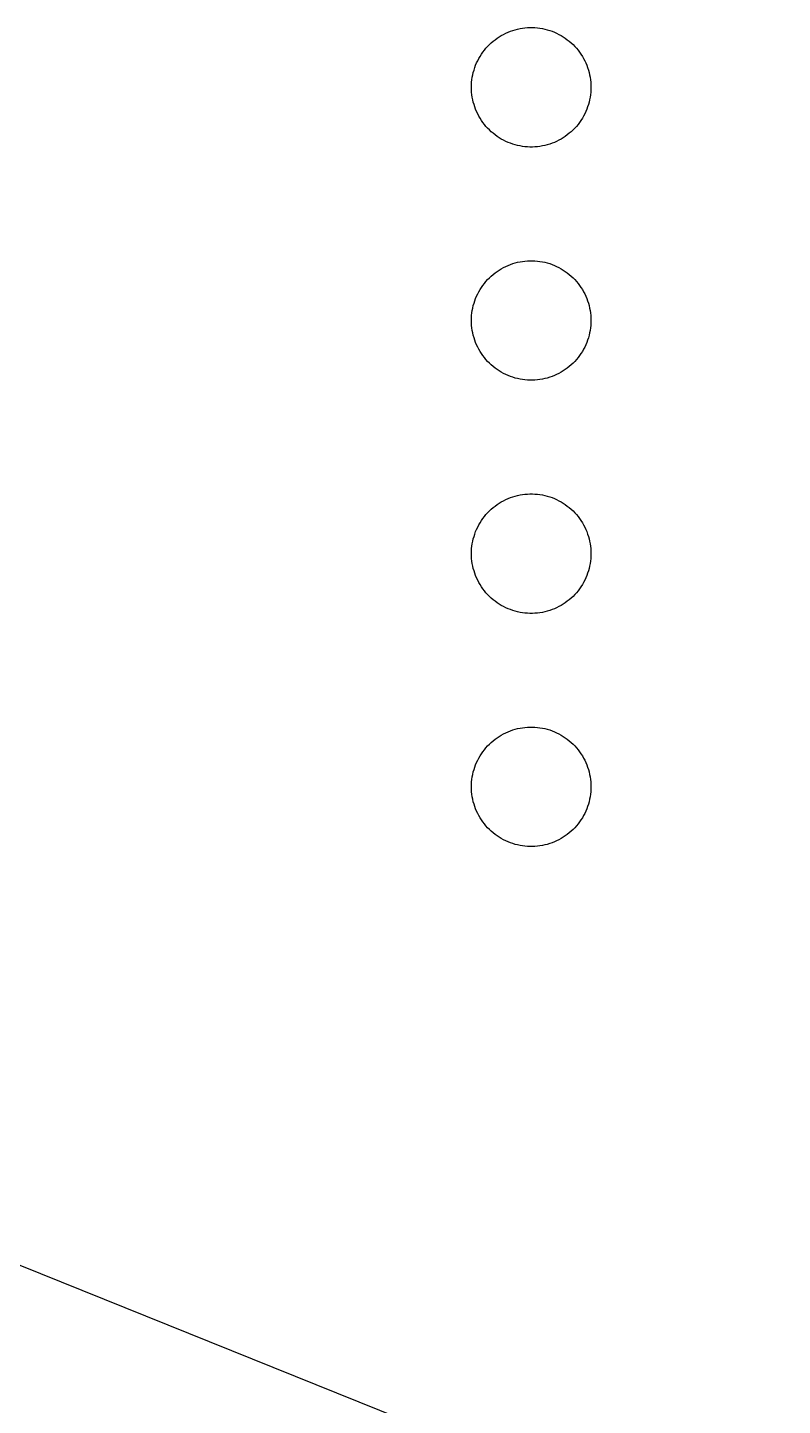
# Model space of a CAD drawing. Header units: metres. Extents: x -207 to 207, y -113 to 113.
# Drawn here: x -181.28 to -155.38, y -53.22 to -5.95 of the extents above; entities that cross this region are included whole.
import ezdxf

# ---------------------------------------------------------------- set-up
doc = ezdxf.new("R2010")
doc.units = ezdxf.units.M

msp = doc.modelspace()

# ---------------------------------------------------------------- linework, layer by layer
for p, q in [((-164.95, -6.18296), (-164.873, -6.14497)), ((-164.873, -6.14497), (-164.794, -6.11009)), ((-164.794, -6.11009), (-164.714, -6.07831)), ((-164.714, -6.07831), (-164.633, -6.05002)), ((-164.633, -6.05002), (-164.551, -6.02521)), ((-164.551, -6.02521), (-164.468, -6.0039)), ((-164.468, -6.0039), (-164.384, -5.98607)), ((-164.384, -5.98607), (-164.299, -5.97173)), ((-164.299, -5.97173), (-164.214, -5.96088)), ((-164.214, -5.96088), (-164.129, -5.9539)), ((-164.129, -5.9539), (-164.043, -5.95041)), ((-164.043, -5.95041), (-163.957, -5.95041)), ((-163.957, -5.95041), (-163.871, -5.9539)), ((-163.871, -5.9539), (-163.786, -5.96088)), ((-163.786, -5.96088), (-163.7, -5.97173)), ((-163.7, -5.97173), (-163.616, -5.98607)), ((-163.616, -5.98607), (-163.532, -6.0039)), ((-163.532, -6.0039), (-163.449, -6.02521)), ((-163.449, -6.02521), (-163.366, -6.05002)), ((-163.366, -6.05002), (-163.285, -6.07831)), ((-163.285, -6.07831), (-163.206, -6.11009)), ((-163.206, -6.11009), (-163.127, -6.14497)), ((-163.127, -6.14497), (-163.05, -6.18296)), ((-165.552, -6.66045), (-165.494, -6.5965)), ((-165.494, -6.5965), (-165.434, -6.53526)), ((-165.434, -6.53526), (-165.372, -6.47635)), ((-165.372, -6.47635), (-165.307, -6.42015)), ((-165.307, -6.42015), (-165.24, -6.36705)), ((-165.24, -6.36705), (-165.17, -6.31628)), ((-165.17, -6.31628), (-165.098, -6.269)), ((-165.098, -6.269), (-165.025, -6.22443)), ((-165.025, -6.22443), (-164.95, -6.18296)), ((-163.05, -6.18296), (-162.975, -6.22443)), ((-162.975, -6.22443), (-162.901, -6.269)), ((-162.901, -6.269), (-162.83, -6.31628)), ((-162.83, -6.31628), (-162.761, -6.36705)), ((-162.761, -6.36705), (-162.693, -6.42015)), ((-162.693, -6.42015), (-162.628, -6.47635)), ((-162.628, -6.47635), (-162.566, -6.53526)), ((-162.566, -6.53526), (-162.506, -6.5965)), ((-162.506, -6.5965), (-162.448, -6.66045)), ((-165.873, -7.16584), (-165.836, -7.08833)), ((-165.836, -7.08833), (-165.796, -7.01236)), ((-165.796, -7.01236), (-165.753, -6.93795)), ((-165.753, -6.93795), (-165.707, -6.86547)), ((-165.707, -6.86547), (-165.658, -6.79493)), ((-165.658, -6.79493), (-165.607, -6.72633)), ((-165.607, -6.72633), (-165.552, -6.66045)), ((-162.448, -6.66045), (-162.393, -6.72633)), ((-162.393, -6.72633), (-162.341, -6.79493)), ((-162.341, -6.79493), (-162.292, -6.86547)), ((-162.292, -6.86547), (-162.246, -6.93795)), ((-162.246, -6.93795), (-162.204, -7.01236)), ((-162.204, -7.01236), (-162.164, -7.08833)), ((-162.164, -7.08833), (-162.127, -7.16584)), ((-166.005, -7.57357), (-165.986, -7.48985)), ((-165.986, -7.48985), (-165.962, -7.4073)), ((-165.962, -7.4073), (-165.936, -7.32552)), ((-165.936, -7.32552), (-165.906, -7.24529)), ((-165.906, -7.24529), (-165.873, -7.16584)), ((-162.127, -7.16584), (-162.094, -7.24529)), ((-162.094, -7.24529), (-162.064, -7.32552)), ((-162.064, -7.32552), (-162.037, -7.4073)), ((-162.037, -7.4073), (-162.014, -7.48985)), ((-162.014, -7.48985), (-161.995, -7.57357)), ((-166.05, -7.9999), (-166.048, -7.91386)), ((-166.048, -8.08555), (-166.05, -7.9999)), ((-166.048, -7.91386), (-166.043, -7.8282)), ((-166.043, -7.8282), (-166.034, -7.74294)), ((-166.034, -7.74294), (-166.021, -7.65806)), ((-166.021, -7.65806), (-166.005, -7.57357)), ((-161.995, -7.57357), (-161.978, -7.65806)), ((-161.978, -7.65806), (-161.966, -7.74294)), ((-161.966, -7.74294), (-161.957, -7.8282)), ((-161.957, -7.8282), (-161.952, -7.91386)), ((-161.952, -7.91386), (-161.95, -7.9999)), ((-161.95, -7.9999), (-161.952, -8.08555)), ((-166.043, -8.17121), (-166.048, -8.08555)), ((-166.034, -8.25686), (-166.043, -8.17121)), ((-166.021, -8.34174), (-166.034, -8.25686)), ((-166.005, -8.42584), (-166.021, -8.34174)), ((-165.986, -8.50956), (-166.005, -8.42584)), ((-161.995, -8.42584), (-162.014, -8.50956)), ((-161.978, -8.34174), (-161.995, -8.42584)), ((-161.966, -8.25686), (-161.978, -8.34174)), ((-161.957, -8.17121), (-161.966, -8.25686)), ((-161.952, -8.08555), (-161.957, -8.17121)), ((-165.962, -8.5925), (-165.986, -8.50956)), ((-165.936, -8.67389), (-165.962, -8.5925)), ((-165.906, -8.7545), (-165.936, -8.67389)), ((-165.873, -8.83357), (-165.906, -8.7545)), ((-165.836, -8.91147), (-165.873, -8.83357)), ((-165.796, -8.98744), (-165.836, -8.91147)), ((-162.164, -8.91147), (-162.204, -8.98744)), ((-162.127, -8.83357), (-162.164, -8.91147)), ((-162.094, -8.7545), (-162.127, -8.83357)), ((-162.064, -8.67389), (-162.094, -8.7545)), ((-162.037, -8.5925), (-162.064, -8.67389)), ((-162.014, -8.50956), (-162.037, -8.5925)), ((-165.753, -9.06185), (-165.796, -8.98744)), ((-165.707, -9.13433), (-165.753, -9.06185)), ((-165.658, -9.20486), (-165.707, -9.13433)), ((-165.607, -9.27308), (-165.658, -9.20486)), ((-165.552, -9.33935), (-165.607, -9.27308)), ((-165.494, -9.4033), (-165.552, -9.33935)), ((-165.434, -9.46454), (-165.494, -9.4033)), ((-162.506, -9.4033), (-162.566, -9.46454)), ((-162.448, -9.33935), (-162.506, -9.4033)), ((-162.393, -9.27308), (-162.448, -9.33935)), ((-162.341, -9.20486), (-162.393, -9.27308)), ((-162.292, -9.13433), (-162.341, -9.20486)), ((-162.246, -9.06185), (-162.292, -9.13433)), ((-162.204, -8.98744), (-162.246, -9.06185)), ((-165.372, -9.52345), (-165.434, -9.46454)), ((-165.307, -9.57926), (-165.372, -9.52345)), ((-165.24, -9.63275), (-165.307, -9.57926)), ((-165.17, -9.68313), (-165.24, -9.63275)), ((-165.098, -9.7308), (-165.17, -9.68313)), ((-165.025, -9.77498), (-165.098, -9.7308)), ((-164.95, -9.81646), (-165.025, -9.77498)), ((-164.873, -9.85482), (-164.95, -9.81646)), ((-164.794, -9.88971), (-164.873, -9.85482)), ((-164.714, -9.9211), (-164.794, -9.88971)), ((-164.633, -9.94939), (-164.714, -9.9211)), ((-163.285, -9.9211), (-163.366, -9.94939)), ((-163.206, -9.88971), (-163.285, -9.9211)), ((-163.127, -9.85482), (-163.206, -9.88971)), ((-163.05, -9.81646), (-163.127, -9.85482)), ((-162.975, -9.77498), (-163.05, -9.81646)), ((-162.901, -9.7308), (-162.975, -9.77498)), ((-162.83, -9.68313), (-162.901, -9.7308)), ((-162.761, -9.63275), (-162.83, -9.68313)), ((-162.693, -9.57926), (-162.761, -9.63275)), ((-162.628, -9.52345), (-162.693, -9.57926)), ((-162.566, -9.46454), (-162.628, -9.52345)), ((-164.551, -9.9742), (-164.633, -9.94939)), ((-164.468, -9.99551), (-164.551, -9.9742)), ((-164.384, -10.0133), (-164.468, -9.99551)), ((-164.299, -10.0277), (-164.384, -10.0133)), ((-164.214, -10.0385), (-164.299, -10.0277)), ((-164.129, -10.0459), (-164.214, -10.0385)), ((-164.043, -10.0494), (-164.129, -10.0459)), ((-163.957, -10.0494), (-164.043, -10.0494)), ((-163.871, -10.0459), (-163.957, -10.0494)), ((-163.786, -10.0385), (-163.871, -10.0459)), ((-163.7, -10.0277), (-163.786, -10.0385)), ((-163.616, -10.0133), (-163.7, -10.0277)), ((-163.532, -9.99551), (-163.616, -10.0133)), ((-163.449, -9.9742), (-163.532, -9.99551)), ((-163.366, -9.94939), (-163.449, -9.9742)), ((-164.95, -14.1832), (-164.873, -14.1449)), ((-164.873, -14.1449), (-164.794, -14.11)), ((-164.794, -14.11), (-164.714, -14.0782)), ((-164.714, -14.0782), (-164.633, -14.0503)), ((-164.633, -14.0503), (-164.551, -14.0255)), ((-164.551, -14.0255), (-164.468, -14.0038)), ((-164.468, -14.0038), (-164.384, -13.986)), ((-164.384, -13.986), (-164.299, -13.9716)), ((-164.299, -13.9716), (-164.214, -13.9612)), ((-164.214, -13.9612), (-164.129, -13.9538)), ((-164.129, -13.9538), (-164.043, -13.9503)), ((-164.043, -13.9503), (-163.957, -13.9503)), ((-163.957, -13.9503), (-163.871, -13.9538)), ((-163.871, -13.9538), (-163.786, -13.9612)), ((-163.786, -13.9612), (-163.7, -13.9716)), ((-163.7, -13.9716), (-163.616, -13.986)), ((-163.616, -13.986), (-163.532, -14.0038)), ((-163.532, -14.0038), (-163.449, -14.0255)), ((-163.449, -14.0255), (-163.366, -14.0503)), ((-163.366, -14.0503), (-163.285, -14.0782)), ((-163.285, -14.0782), (-163.206, -14.11)), ((-163.206, -14.11), (-163.127, -14.1449)), ((-163.127, -14.1449), (-163.05, -14.1832)), ((-165.552, -14.6603), (-165.494, -14.5964)), ((-165.494, -14.5964), (-165.434, -14.5352)), ((-165.434, -14.5352), (-165.372, -14.4762)), ((-165.372, -14.4762), (-165.307, -14.4204)), ((-165.307, -14.4204), (-165.24, -14.367)), ((-165.24, -14.367), (-165.17, -14.3166)), ((-165.17, -14.3166), (-165.098, -14.2689)), ((-165.098, -14.2689), (-165.025, -14.2243)), ((-165.025, -14.2243), (-164.95, -14.1832)), ((-163.05, -14.1832), (-162.975, -14.2243)), ((-162.975, -14.2243), (-162.901, -14.2689)), ((-162.901, -14.2689), (-162.83, -14.3166)), ((-162.83, -14.3166), (-162.761, -14.367)), ((-162.761, -14.367), (-162.693, -14.4204)), ((-162.693, -14.4204), (-162.628, -14.4762)), ((-162.628, -14.4762), (-162.566, -14.5352)), ((-162.566, -14.5352), (-162.506, -14.5964)), ((-162.506, -14.5964), (-162.448, -14.6603)), ((-165.873, -15.1661), (-165.836, -15.0882)), ((-165.836, -15.0882), (-165.796, -15.0123)), ((-165.796, -15.0123), (-165.753, -14.9378)), ((-165.753, -14.9378), (-165.707, -14.8654)), ((-165.707, -14.8654), (-165.658, -14.7948)), ((-165.658, -14.7948), (-165.607, -14.7266)), ((-165.607, -14.7266), (-165.552, -14.6603)), ((-162.448, -14.6603), (-162.393, -14.7266)), ((-162.393, -14.7266), (-162.341, -14.7948)), ((-162.341, -14.7948), (-162.292, -14.8654)), ((-162.292, -14.8654), (-162.246, -14.9378)), ((-162.246, -14.9378), (-162.204, -15.0123)), ((-162.204, -15.0123), (-162.164, -15.0882)), ((-162.164, -15.0882), (-162.127, -15.1661)), ((-166.021, -15.658), (-166.005, -15.5735)), ((-166.005, -15.5735), (-165.986, -15.4901)), ((-165.986, -15.4901), (-165.962, -15.4072)), ((-165.962, -15.4072), (-165.936, -15.3258)), ((-165.936, -15.3258), (-165.906, -15.2452)), ((-165.906, -15.2452), (-165.873, -15.1661)), ((-162.127, -15.1661), (-162.094, -15.2452)), ((-162.094, -15.2452), (-162.064, -15.3258)), ((-162.064, -15.3258), (-162.037, -15.4072)), ((-162.037, -15.4072), (-162.014, -15.4901)), ((-162.014, -15.4901), (-161.995, -15.5735)), ((-161.995, -15.5735), (-161.978, -15.658)), ((-166.05, -15.9998), (-166.048, -15.9141)), ((-166.048, -16.0858), (-166.05, -15.9998)), ((-166.048, -15.9141), (-166.043, -15.8281)), ((-166.043, -15.8281), (-166.034, -15.7428)), ((-166.034, -15.7428), (-166.021, -15.658)), ((-161.978, -15.658), (-161.966, -15.7428)), ((-161.966, -15.7428), (-161.957, -15.8281)), ((-161.957, -15.8281), (-161.952, -15.9141)), ((-161.952, -15.9141), (-161.95, -15.9998)), ((-161.95, -15.9998), (-161.952, -16.0858)), ((-166.043, -16.1715), (-166.048, -16.0858)), ((-166.034, -16.2568), (-166.043, -16.1715)), ((-166.021, -16.3416), (-166.034, -16.2568)), ((-166.005, -16.4261), (-166.021, -16.3416)), ((-165.986, -16.5095), (-166.005, -16.4261)), ((-165.962, -16.5924), (-165.986, -16.5095)), ((-162.014, -16.5095), (-162.037, -16.5924)), ((-161.995, -16.4261), (-162.014, -16.5095)), ((-161.978, -16.3416), (-161.995, -16.4261)), ((-161.966, -16.2568), (-161.978, -16.3416)), ((-161.957, -16.1715), (-161.966, -16.2568)), ((-161.952, -16.0858), (-161.957, -16.1715)), ((-165.936, -16.6742), (-165.962, -16.5924)), ((-165.906, -16.7544), (-165.936, -16.6742)), ((-165.873, -16.8335), (-165.906, -16.7544)), ((-165.836, -16.9114), (-165.873, -16.8335)), ((-165.796, -16.9873), (-165.836, -16.9114)), ((-165.753, -17.0617), (-165.796, -16.9873)), ((-162.204, -16.9873), (-162.246, -17.0617)), ((-162.164, -16.9114), (-162.204, -16.9873)), ((-162.127, -16.8335), (-162.164, -16.9114)), ((-162.094, -16.7544), (-162.127, -16.8335)), ((-162.064, -16.6742), (-162.094, -16.7544)), ((-162.037, -16.5924), (-162.064, -16.6742)), ((-165.707, -17.1342), (-165.753, -17.0617)), ((-165.658, -17.2048), (-165.707, -17.1342)), ((-165.607, -17.273), (-165.658, -17.2048)), ((-165.552, -17.3393), (-165.607, -17.273)), ((-165.494, -17.4032), (-165.552, -17.3393)), ((-165.434, -17.4644), (-165.494, -17.4032)), ((-165.372, -17.5233), (-165.434, -17.4644)), ((-162.566, -17.4644), (-162.628, -17.5233)), ((-162.506, -17.4032), (-162.566, -17.4644)), ((-162.448, -17.3393), (-162.506, -17.4032)), ((-162.393, -17.273), (-162.448, -17.3393)), ((-162.341, -17.2048), (-162.393, -17.273)), ((-162.292, -17.1342), (-162.341, -17.2048)), ((-162.246, -17.0617), (-162.292, -17.1342)), ((-165.307, -17.5795), (-165.372, -17.5233)), ((-165.24, -17.6326), (-165.307, -17.5795)), ((-165.17, -17.683), (-165.24, -17.6326)), ((-165.098, -17.7307), (-165.17, -17.683)), ((-165.025, -17.7753), (-165.098, -17.7307)), ((-164.95, -17.8164), (-165.025, -17.7753)), ((-164.873, -17.8547), (-164.95, -17.8164)), ((-164.794, -17.8896), (-164.873, -17.8547)), ((-164.714, -17.9214), (-164.794, -17.8896)), ((-164.633, -17.9493), (-164.714, -17.9214)), ((-164.551, -17.9745), (-164.633, -17.9493)), ((-163.366, -17.9493), (-163.449, -17.9745)), ((-163.285, -17.9214), (-163.366, -17.9493)), ((-163.206, -17.8896), (-163.285, -17.9214)), ((-163.127, -17.8547), (-163.206, -17.8896)), ((-163.05, -17.8164), (-163.127, -17.8547)), ((-162.975, -17.7753), (-163.05, -17.8164)), ((-162.901, -17.7307), (-162.975, -17.7753)), ((-162.83, -17.683), (-162.901, -17.7307)), ((-162.761, -17.6326), (-162.83, -17.683)), ((-162.693, -17.5795), (-162.761, -17.6326)), ((-162.628, -17.5233), (-162.693, -17.5795)), ((-164.468, -17.9958), (-164.551, -17.9745)), ((-164.384, -18.0136), (-164.468, -17.9958)), ((-164.299, -18.028), (-164.384, -18.0136)), ((-164.214, -18.0384), (-164.299, -18.028)), ((-164.129, -18.0458), (-164.214, -18.0384)), ((-164.043, -18.0493), (-164.129, -18.0458)), ((-163.957, -18.0493), (-164.043, -18.0493)), ((-163.871, -18.0458), (-163.957, -18.0493)), ((-163.786, -18.0384), (-163.871, -18.0458)), ((-163.7, -18.028), (-163.786, -18.0384)), ((-163.616, -18.0136), (-163.7, -18.028)), ((-163.532, -17.9958), (-163.616, -18.0136)), ((-163.449, -17.9745), (-163.532, -17.9958)), ((-165.025, -22.2246), (-164.95, -22.1831)), ((-164.95, -22.1831), (-164.873, -22.1448)), ((-164.873, -22.1448), (-164.794, -22.1099)), ((-164.794, -22.1099), (-164.714, -22.0785)), ((-164.714, -22.0785), (-164.633, -22.0502)), ((-164.633, -22.0502), (-164.551, -22.0254)), ((-164.551, -22.0254), (-164.468, -22.0041)), ((-164.468, -22.0041), (-164.384, -21.9863)), ((-164.384, -21.9863), (-164.299, -21.9719)), ((-164.299, -21.9719), (-164.214, -21.9611)), ((-164.214, -21.9611), (-164.129, -21.9537)), ((-164.129, -21.9537), (-164.043, -21.9502)), ((-164.043, -21.9502), (-163.957, -21.9502)), ((-163.957, -21.9502), (-163.871, -21.9537)), ((-163.871, -21.9537), (-163.786, -21.9611)), ((-163.786, -21.9611), (-163.7, -21.9719)), ((-163.7, -21.9719), (-163.616, -21.9863)), ((-163.616, -21.9863), (-163.532, -22.0041)), ((-163.532, -22.0041), (-163.449, -22.0254)), ((-163.449, -22.0254), (-163.366, -22.0502)), ((-163.366, -22.0502), (-163.285, -22.0785)), ((-163.285, -22.0785), (-163.206, -22.1099)), ((-163.206, -22.1099), (-163.127, -22.1448)), ((-163.127, -22.1448), (-163.05, -22.1831)), ((-163.05, -22.1831), (-162.975, -22.2246)), ((-165.607, -22.7265), (-165.552, -22.6602)), ((-165.552, -22.6602), (-165.494, -22.5963)), ((-165.494, -22.5963), (-165.434, -22.5351)), ((-165.434, -22.5351), (-165.372, -22.4765)), ((-165.372, -22.4765), (-165.307, -22.4203)), ((-165.307, -22.4203), (-165.24, -22.3669)), ((-165.24, -22.3669), (-165.17, -22.3165)), ((-165.17, -22.3165), (-165.098, -22.2688)), ((-165.098, -22.2688), (-165.025, -22.2246)), ((-162.975, -22.2246), (-162.901, -22.2688)), ((-162.901, -22.2688), (-162.83, -22.3165)), ((-162.83, -22.3165), (-162.761, -22.3669)), ((-162.761, -22.3669), (-162.693, -22.4203)), ((-162.693, -22.4203), (-162.628, -22.4765)), ((-162.628, -22.4765), (-162.566, -22.5351)), ((-162.566, -22.5351), (-162.506, -22.5963)), ((-162.506, -22.5963), (-162.448, -22.6602)), ((-162.448, -22.6602), (-162.393, -22.7265)), ((-165.873, -23.166), (-165.836, -23.0881)), ((-165.836, -23.0881), (-165.796, -23.0122)), ((-165.796, -23.0122), (-165.753, -22.9377)), ((-165.753, -22.9377), (-165.707, -22.8653)), ((-165.707, -22.8653), (-165.658, -22.7947)), ((-165.658, -22.7947), (-165.607, -22.7265)), ((-162.393, -22.7265), (-162.341, -22.7947)), ((-162.341, -22.7947), (-162.292, -22.8653)), ((-162.292, -22.8653), (-162.246, -22.9377)), ((-162.246, -22.9377), (-162.204, -23.0122)), ((-162.204, -23.0122), (-162.164, -23.0881)), ((-162.164, -23.0881), (-162.127, -23.166)), ((-166.021, -23.6579), (-166.005, -23.5738)), ((-166.005, -23.5738), (-165.986, -23.49)), ((-165.986, -23.49), (-165.962, -23.4071)), ((-165.962, -23.4071), (-165.936, -23.3257)), ((-165.936, -23.3257), (-165.906, -23.2451)), ((-165.906, -23.2451), (-165.873, -23.166)), ((-162.127, -23.166), (-162.094, -23.2451)), ((-162.094, -23.2451), (-162.064, -23.3257)), ((-162.064, -23.3257), (-162.037, -23.4071)), ((-162.037, -23.4071), (-162.014, -23.49)), ((-162.014, -23.49), (-161.995, -23.5738)), ((-161.995, -23.5738), (-161.978, -23.6579)), ((-166.05, -23.9997), (-166.048, -23.914)), ((-166.048, -24.0857), (-166.05, -23.9997)), ((-166.048, -23.914), (-166.043, -23.8284)), ((-166.043, -24.1714), (-166.048, -24.0857)), ((-166.043, -23.8284), (-166.034, -23.7427)), ((-166.034, -23.7427), (-166.021, -23.6579)), ((-161.978, -23.6579), (-161.966, -23.7427)), ((-161.966, -23.7427), (-161.957, -23.8284)), ((-161.957, -23.8284), (-161.952, -23.914)), ((-161.952, -24.0857), (-161.957, -24.1714)), ((-161.952, -23.914), (-161.95, -23.9997)), ((-161.95, -23.9997), (-161.952, -24.0857)), ((-166.034, -24.2567), (-166.043, -24.1714)), ((-166.021, -24.3415), (-166.034, -24.2567)), ((-166.005, -24.426), (-166.021, -24.3415)), ((-165.986, -24.5097), (-166.005, -24.426)), ((-165.962, -24.5923), (-165.986, -24.5097)), ((-162.014, -24.5097), (-162.037, -24.5923)), ((-161.995, -24.426), (-162.014, -24.5097)), ((-161.978, -24.3415), (-161.995, -24.426)), ((-161.966, -24.2567), (-161.978, -24.3415)), ((-161.957, -24.1714), (-161.966, -24.2567)), ((-165.936, -24.6741), (-165.962, -24.5923)), ((-165.906, -24.7543), (-165.936, -24.6741)), ((-165.873, -24.8338), (-165.906, -24.7543)), ((-165.836, -24.9113), (-165.873, -24.8338)), ((-165.796, -24.9872), (-165.836, -24.9113)), ((-165.753, -25.0616), (-165.796, -24.9872)), ((-162.204, -24.9872), (-162.246, -25.0616)), ((-162.164, -24.9113), (-162.204, -24.9872)), ((-162.127, -24.8338), (-162.164, -24.9113)), ((-162.094, -24.7543), (-162.127, -24.8338)), ((-162.064, -24.6741), (-162.094, -24.7543)), ((-162.037, -24.5923), (-162.064, -24.6741)), ((-165.707, -25.1341), (-165.753, -25.0616)), ((-165.658, -25.2047), (-165.707, -25.1341)), ((-165.607, -25.2733), (-165.658, -25.2047)), ((-165.552, -25.3392), (-165.607, -25.2733)), ((-165.494, -25.4031), (-165.552, -25.3392)), ((-165.434, -25.4643), (-165.494, -25.4031)), ((-165.372, -25.5232), (-165.434, -25.4643)), ((-165.307, -25.5794), (-165.372, -25.5232)), ((-162.628, -25.5232), (-162.693, -25.5794)), ((-162.566, -25.4643), (-162.628, -25.5232)), ((-162.506, -25.4031), (-162.566, -25.4643)), ((-162.448, -25.3392), (-162.506, -25.4031)), ((-162.393, -25.2733), (-162.448, -25.3392)), ((-162.341, -25.2047), (-162.393, -25.2733)), ((-162.292, -25.1341), (-162.341, -25.2047)), ((-162.246, -25.0616), (-162.292, -25.1341)), ((-165.24, -25.6325), (-165.307, -25.5794)), ((-165.17, -25.6833), (-165.24, -25.6325)), ((-165.098, -25.7306), (-165.17, -25.6833)), ((-165.025, -25.7752), (-165.098, -25.7306)), ((-164.95, -25.8166), (-165.025, -25.7752)), ((-164.873, -25.8546), (-164.95, -25.8166)), ((-164.794, -25.8895), (-164.873, -25.8546)), ((-164.714, -25.9213), (-164.794, -25.8895)), ((-164.633, -25.9496), (-164.714, -25.9213)), ((-164.551, -25.9744), (-164.633, -25.9496)), ((-164.468, -25.9957), (-164.551, -25.9744)), ((-164.384, -26.0135), (-164.468, -25.9957)), ((-163.532, -25.9957), (-163.616, -26.0135)), ((-163.449, -25.9744), (-163.532, -25.9957)), ((-163.366, -25.9496), (-163.449, -25.9744)), ((-163.285, -25.9213), (-163.366, -25.9496)), ((-163.206, -25.8895), (-163.285, -25.9213)), ((-163.127, -25.8546), (-163.206, -25.8895)), ((-163.05, -25.8166), (-163.127, -25.8546)), ((-162.975, -25.7752), (-163.05, -25.8166)), ((-162.901, -25.7306), (-162.975, -25.7752)), ((-162.83, -25.6833), (-162.901, -25.7306)), ((-162.761, -25.6325), (-162.83, -25.6833)), ((-162.693, -25.5794), (-162.761, -25.6325)), ((-164.299, -26.0279), (-164.384, -26.0135)), ((-164.214, -26.0387), (-164.299, -26.0279)), ((-164.129, -26.0457), (-164.214, -26.0387)), ((-164.043, -26.0492), (-164.129, -26.0457)), ((-163.957, -26.0492), (-164.043, -26.0492)), ((-163.871, -26.0457), (-163.957, -26.0492)), ((-163.786, -26.0387), (-163.871, -26.0457)), ((-163.7, -26.0279), (-163.786, -26.0387)), ((-163.616, -26.0135), (-163.7, -26.0279)), ((-165.098, -30.2691), (-165.025, -30.2245)), ((-165.025, -30.2245), (-164.95, -30.183)), ((-164.95, -30.183), (-164.873, -30.1451)), ((-164.873, -30.1451), (-164.794, -30.1098)), ((-164.794, -30.1098), (-164.714, -30.0784)), ((-164.714, -30.0784), (-164.633, -30.0501)), ((-164.633, -30.0501), (-164.551, -30.0253)), ((-164.551, -30.0253), (-164.468, -30.004)), ((-164.468, -30.004), (-164.384, -29.9862)), ((-164.384, -29.9862), (-164.299, -29.9718)), ((-164.299, -29.9718), (-164.214, -29.961)), ((-164.214, -29.961), (-164.129, -29.954)), ((-164.129, -29.954), (-164.043, -29.9501)), ((-164.043, -29.9501), (-163.957, -29.9501)), ((-163.957, -29.9501), (-163.871, -29.954)), ((-163.871, -29.954), (-163.786, -29.961)), ((-163.786, -29.961), (-163.7, -29.9718)), ((-163.7, -29.9718), (-163.616, -29.9862)), ((-163.616, -29.9862), (-163.532, -30.004)), ((-163.532, -30.004), (-163.449, -30.0253)), ((-163.449, -30.0253), (-163.366, -30.0501)), ((-163.366, -30.0501), (-163.285, -30.0784)), ((-163.285, -30.0784), (-163.206, -30.1098)), ((-163.206, -30.1098), (-163.127, -30.1451)), ((-163.127, -30.1451), (-163.05, -30.183)), ((-163.05, -30.183), (-162.975, -30.2245)), ((-162.975, -30.2245), (-162.901, -30.2691)), ((-165.658, -30.795), (-165.607, -30.7264)), ((-165.607, -30.7264), (-165.552, -30.6601)), ((-165.552, -30.6601), (-165.494, -30.5966)), ((-165.494, -30.5966), (-165.434, -30.535)), ((-165.434, -30.535), (-165.372, -30.4764)), ((-165.372, -30.4764), (-165.307, -30.4202)), ((-165.307, -30.4202), (-165.24, -30.3668)), ((-165.24, -30.3668), (-165.17, -30.3164)), ((-165.17, -30.3164), (-165.098, -30.2691)), ((-162.901, -30.2691), (-162.83, -30.3164)), ((-162.83, -30.3164), (-162.761, -30.3668)), ((-162.761, -30.3668), (-162.693, -30.4202)), ((-162.693, -30.4202), (-162.628, -30.4764)), ((-162.628, -30.4764), (-162.566, -30.535)), ((-162.566, -30.535), (-162.506, -30.5966)), ((-162.506, -30.5966), (-162.448, -30.6601)), ((-162.448, -30.6601), (-162.393, -30.7264)), ((-162.393, -30.7264), (-162.341, -30.795)), ((-165.906, -31.245), (-165.873, -31.1659)), ((-165.873, -31.1659), (-165.836, -31.0884)), ((-165.836, -31.0884), (-165.796, -31.0121)), ((-165.796, -31.0121), (-165.753, -30.938)), ((-165.753, -30.938), (-165.707, -30.8652)), ((-165.707, -30.8652), (-165.658, -30.795)), ((-162.341, -30.795), (-162.292, -30.8652)), ((-162.292, -30.8652), (-162.246, -30.938)), ((-162.246, -30.938), (-162.204, -31.0121)), ((-162.204, -31.0121), (-162.164, -31.0884)), ((-162.164, -31.0884), (-162.127, -31.1659)), ((-162.127, -31.1659), (-162.094, -31.245)), ((-166.034, -31.743), (-166.021, -31.6578)), ((-166.021, -31.6578), (-166.005, -31.5737)), ((-166.005, -31.5737), (-165.986, -31.4899)), ((-165.986, -31.4899), (-165.962, -31.4074)), ((-165.962, -31.4074), (-165.936, -31.3256)), ((-165.936, -31.3256), (-165.906, -31.245)), ((-162.094, -31.245), (-162.064, -31.3256)), ((-162.064, -31.3256), (-162.037, -31.4074)), ((-162.037, -31.4074), (-162.014, -31.4899)), ((-162.014, -31.4899), (-161.995, -31.5737)), ((-161.995, -31.5737), (-161.978, -31.6578)), ((-161.978, -31.6578), (-161.966, -31.743)), ((-166.05, -32), (-166.048, -31.9139)), ((-166.048, -32.0856), (-166.05, -32)), ((-166.048, -31.9139), (-166.043, -31.8283)), ((-166.043, -32.1713), (-166.048, -32.0856)), ((-166.043, -31.8283), (-166.034, -31.743)), ((-161.966, -31.743), (-161.957, -31.8283)), ((-161.957, -31.8283), (-161.952, -31.9139)), ((-161.952, -32.0856), (-161.957, -32.1713)), ((-161.952, -31.9139), (-161.95, -32)), ((-161.95, -32), (-161.952, -32.0856)), ((-166.034, -32.2566), (-166.043, -32.1713)), ((-166.021, -32.3418), (-166.034, -32.2566)), ((-166.005, -32.4259), (-166.021, -32.3418)), ((-165.986, -32.5096), (-166.005, -32.4259)), ((-165.962, -32.5922), (-165.986, -32.5096)), ((-165.936, -32.674), (-165.962, -32.5922)), ((-162.037, -32.5922), (-162.064, -32.674)), ((-162.014, -32.5096), (-162.037, -32.5922)), ((-161.995, -32.4259), (-162.014, -32.5096)), ((-161.978, -32.3418), (-161.995, -32.4259)), ((-161.966, -32.2566), (-161.978, -32.3418)), ((-161.957, -32.1713), (-161.966, -32.2566)), ((-165.906, -32.7546), (-165.936, -32.674)), ((-165.873, -32.8337), (-165.906, -32.7546)), ((-165.836, -32.9112), (-165.873, -32.8337)), ((-165.796, -32.9875), (-165.836, -32.9112)), ((-165.753, -33.0619), (-165.796, -32.9875)), ((-165.707, -33.1344), (-165.753, -33.0619)), ((-162.246, -33.0619), (-162.292, -33.1344)), ((-162.204, -32.9875), (-162.246, -33.0619)), ((-162.164, -32.9112), (-162.204, -32.9875)), ((-162.127, -32.8337), (-162.164, -32.9112)), ((-162.094, -32.7546), (-162.127, -32.8337)), ((-162.064, -32.674), (-162.094, -32.7546)), ((-165.658, -33.2049), (-165.707, -33.1344)), ((-165.607, -33.2732), (-165.658, -33.2049)), ((-165.552, -33.3394), (-165.607, -33.2732)), ((-165.494, -33.403), (-165.552, -33.3394)), ((-165.434, -33.4646), (-165.494, -33.403)), ((-165.372, -33.5231), (-165.434, -33.4646)), ((-165.307, -33.5793), (-165.372, -33.5231)), ((-162.628, -33.5231), (-162.693, -33.5793)), ((-162.566, -33.4646), (-162.628, -33.5231)), ((-162.506, -33.403), (-162.566, -33.4646)), ((-162.448, -33.3394), (-162.506, -33.403)), ((-162.393, -33.2732), (-162.448, -33.3394)), ((-162.341, -33.2049), (-162.393, -33.2732)), ((-162.292, -33.1344), (-162.341, -33.2049)), ((-165.24, -33.6328), (-165.307, -33.5793)), ((-165.17, -33.6832), (-165.24, -33.6328)), ((-165.098, -33.7305), (-165.17, -33.6832)), ((-165.025, -33.7751), (-165.098, -33.7305)), ((-164.95, -33.8165), (-165.025, -33.7751)), ((-164.873, -33.8545), (-164.95, -33.8165)), ((-164.794, -33.8898), (-164.873, -33.8545)), ((-164.714, -33.9212), (-164.794, -33.8898)), ((-164.633, -33.9495), (-164.714, -33.9212)), ((-164.551, -33.9743), (-164.633, -33.9495)), ((-164.468, -33.9956), (-164.551, -33.9743)), ((-164.384, -34.0134), (-164.468, -33.9956)), ((-164.299, -34.0278), (-164.384, -34.0134)), ((-164.214, -34.0386), (-164.299, -34.0278)), ((-163.7, -34.0278), (-163.786, -34.0386)), ((-163.616, -34.0134), (-163.7, -34.0278)), ((-163.532, -33.9956), (-163.616, -34.0134)), ((-163.449, -33.9743), (-163.532, -33.9956)), ((-163.366, -33.9495), (-163.449, -33.9743)), ((-163.285, -33.9212), (-163.366, -33.9495)), ((-163.206, -33.8898), (-163.285, -33.9212)), ((-163.127, -33.8545), (-163.206, -33.8898)), ((-163.05, -33.8165), (-163.127, -33.8545)), ((-162.975, -33.7751), (-163.05, -33.8165)), ((-162.901, -33.7305), (-162.975, -33.7751)), ((-162.83, -33.6832), (-162.901, -33.7305)), ((-162.761, -33.6328), (-162.83, -33.6832)), ((-162.693, -33.5793), (-162.761, -33.6328)), ((-164.129, -34.0456), (-164.214, -34.0386)), ((-164.043, -34.0495), (-164.129, -34.0456)), ((-163.957, -34.0495), (-164.043, -34.0495)), ((-163.871, -34.0456), (-163.957, -34.0495)), ((-163.786, -34.0386), (-163.871, -34.0456)), ((-207.175, -38.1), (-43.6729, -103.894))]:
    msp.add_line(p, q)

doc.saveas('drawing.dxf')
